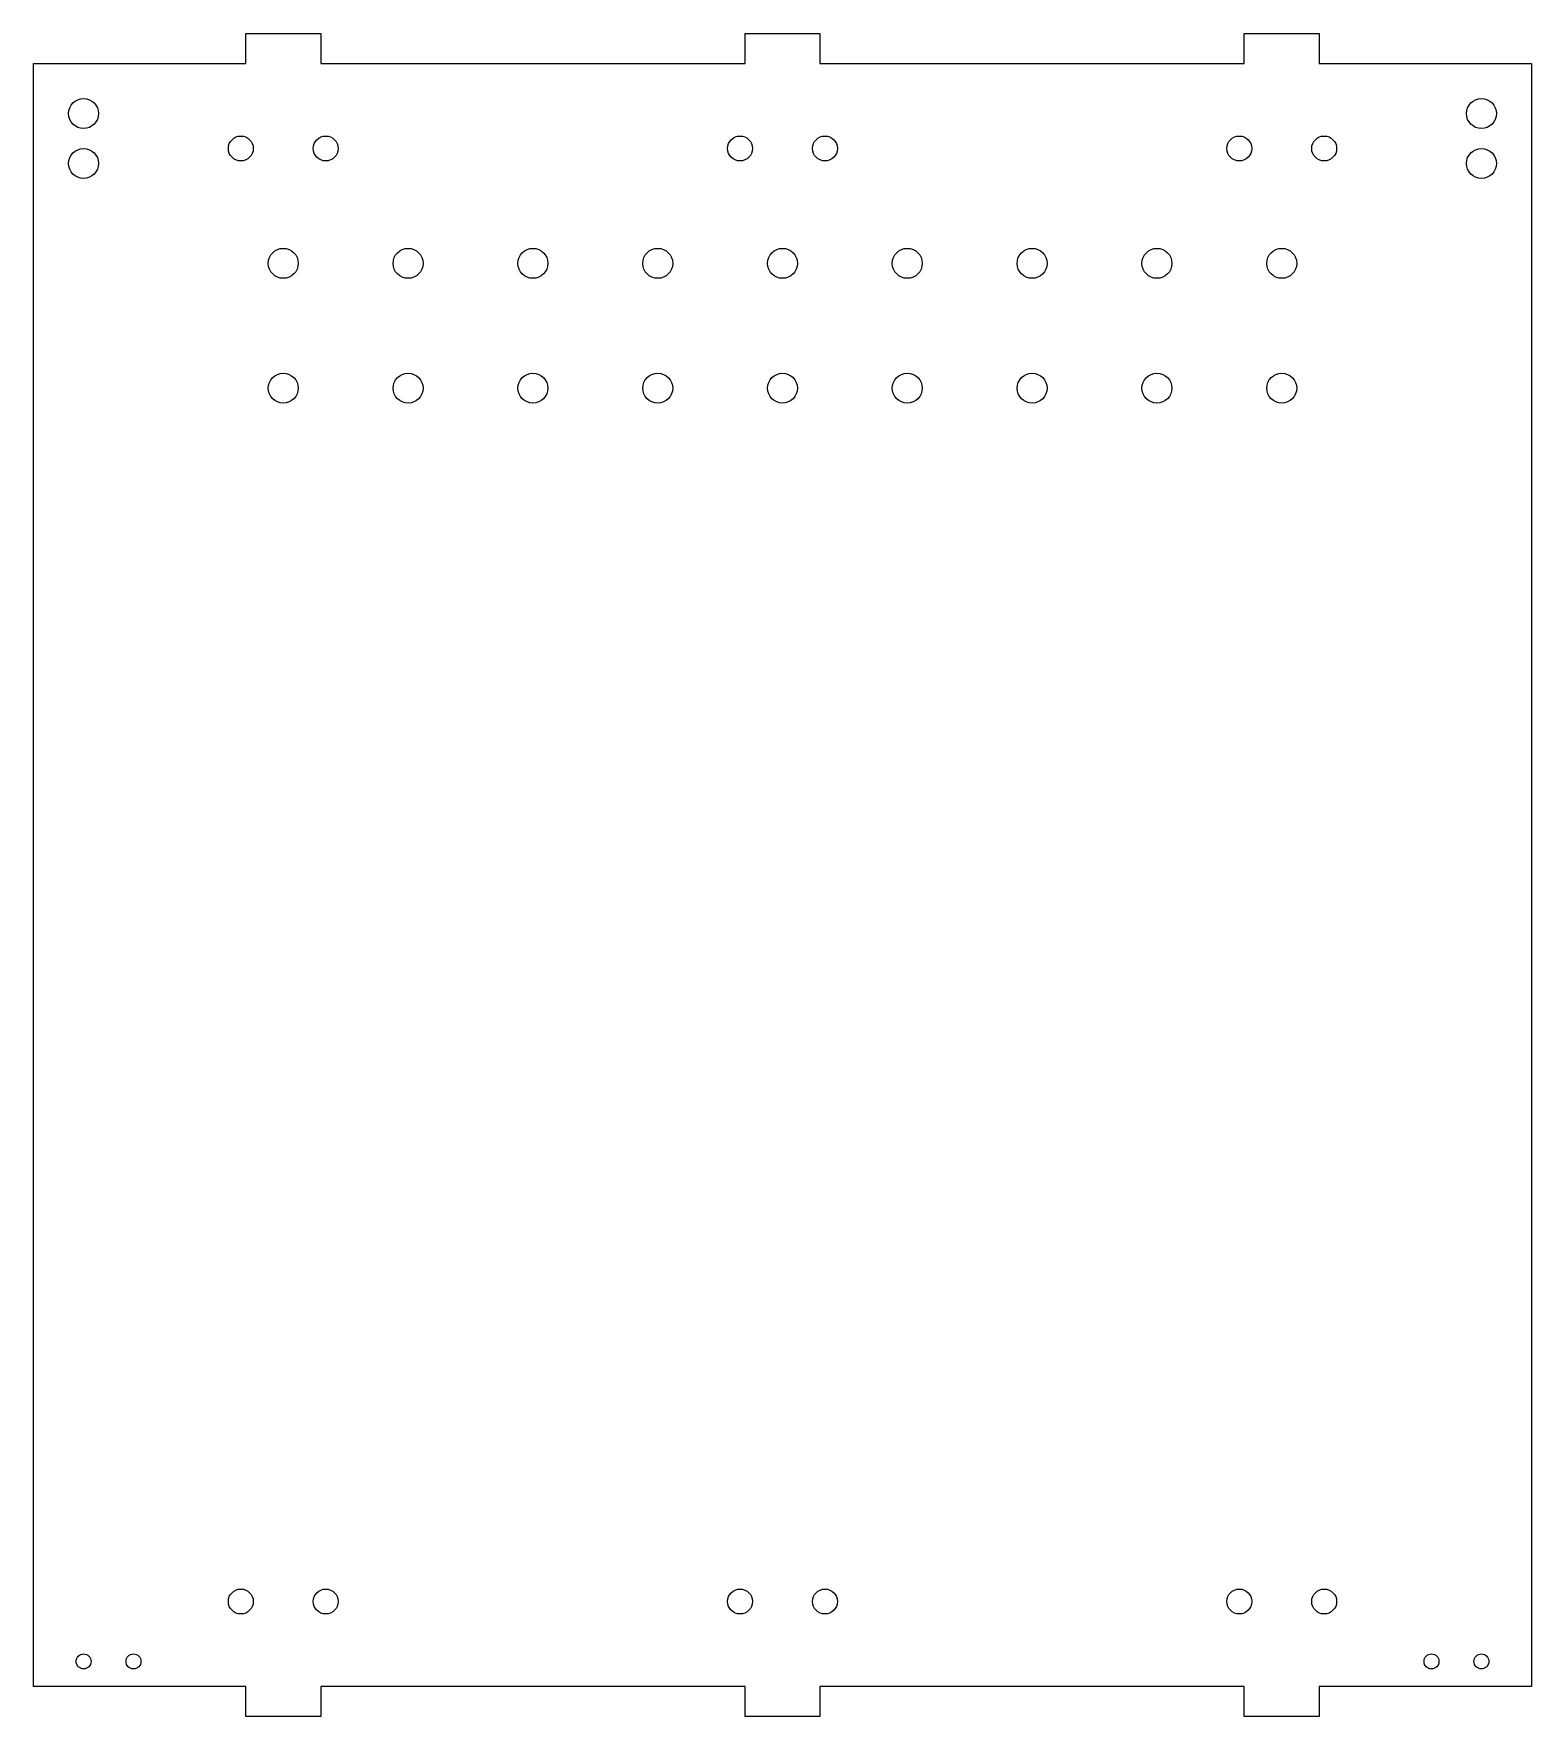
# Model space of a CAD drawing. Header units: millimetres. Extents: x 0 to 300, y 0 to 337.
import ezdxf

# ---------------------------------------------------------------- set-up
doc = ezdxf.new("R2010")
doc.units = ezdxf.units.MM
doc.layers.get('0').update_dxf_attribs({"true_color": 0xffffff})

msp = doc.modelspace()

# ---------------------------------------------------------------- linework, layer by layer
at = {"color": 7, "linetype": 'Continuous', "true_color": 0xffffff}
for p, q in [((42.5, 331), (42.5, 337)), ((42.5, 337), (57.5, 337)), ((57.5, 337), (57.5, 331)), ((142.5, 331), (142.5, 337)), ((142.5, 337), (157.5, 337)), ((242.5, 337), (257.5, 337)), ((257.5, 337), (257.5, 331)), ((157.5, 337), (157.5, 331)), ((242.5, 331), (242.5, 337)), ((0, 6), (0, 331)), ((0, 331), (42.5, 331)), ((57.5, 331), (142.5, 331)), ((157.5, 331), (242.5, 331)), ((257.5, 331), (300, 331)), ((300, 331), (300, 6)), ((42.5, 6), (0, 6)), ((42.5, 0), (42.5, 6)), ((142.5, 6), (57.5, 6)), ((57.5, 6), (57.5, 0)), ((142.5, 0), (142.5, 6)), ((242.5, 6), (157.5, 6)), ((157.5, 6), (157.5, 0)), ((242.5, 0), (242.5, 6)), ((300, 6), (257.5, 6)), ((257.5, 6), (257.5, 0)), ((57.5, 0), (42.5, 0)), ((157.5, 0), (142.5, 0)), ((257.5, 0), (242.5, 0))]:
    msp.add_line(p, q, dxfattribs=at)
for centre, radius in [((10, 321), 3), ((290, 321), 3), ((10, 311), 3), ((41.5, 314), 2.5), ((58.5, 314), 2.5), ((141.5, 314), 2.5), ((158.5, 314), 2.5), ((241.5, 314), 2.5), ((258.5, 314), 2.5), ((290, 311), 3), ((50, 291), 3), ((75, 291), 3), ((100, 291), 3), ((125, 291), 3), ((150, 291), 3), ((175, 291), 3), ((200, 291), 3), ((225, 291), 3), ((250, 291), 3), ((50, 266), 3), ((75, 266), 3), ((100, 266), 3), ((125, 266), 3), ((150, 266), 3), ((175, 266), 3), ((200, 266), 3), ((225, 266), 3), ((250, 266), 3), ((41.5, 23), 2.5), ((58.5, 23), 2.5), ((141.5, 23), 2.5), ((158.5, 23), 2.5), ((241.5, 23), 2.5), ((258.5, 23), 2.5), ((10, 11), 1.5), ((20, 11), 1.5), ((280, 11), 1.5), ((290, 11), 1.5)]:
    msp.add_circle(centre, radius, dxfattribs=at)

doc.saveas('drawing.dxf')
